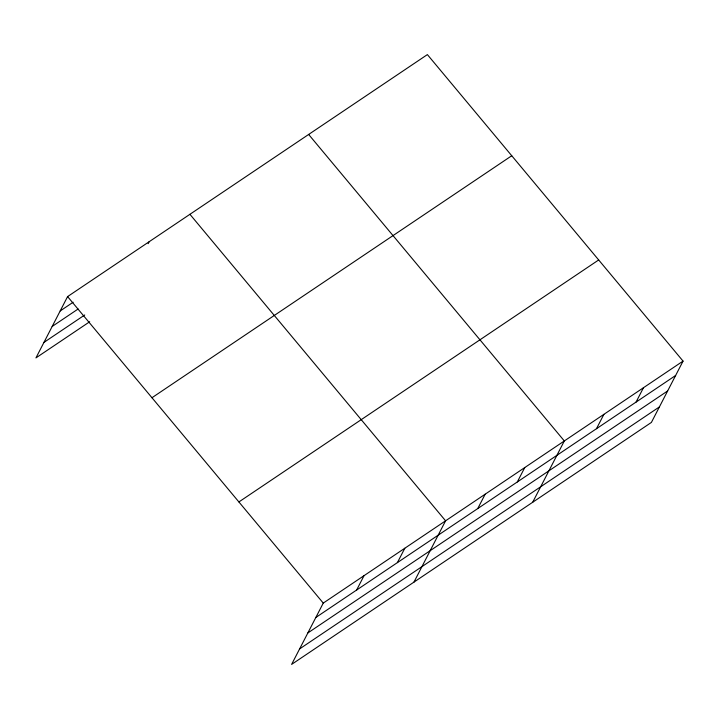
<?xml version="1.0" encoding="UTF-8"?>
<svg xmlns="http://www.w3.org/2000/svg" width="719" height="719" viewBox="0 0 719 719"><rect width="100%" height="100%" fill="white"/><g stroke="black" fill="none" stroke-linecap="round" stroke-linejoin="round"><path stroke-width="1.08" d="M683.05 361.1L323.262 603.088L291.617 664.401L651.405 422.413L683.05 361.1L427.383 54.599L67.595 296.588L35.95 357.9L89.695 321.752M148.159 243.651L149.148 241.737M356.624 590.038L364.039 575.658M397.4 562.618L404.815 548.238M413.946 582.129L445.591 520.808L189.924 214.307M477.749 508.567L485.172 494.196M517.321 481.955L524.744 467.575M532.671 502.275L564.325 440.954L308.649 134.453M596.473 428.713L603.897 414.342M636.054 402.092L643.478 387.721M60.18 310.959L73.149 302.232M52.181 326.453L78.128 308.999M43.949 342.406L84.716 314.985M151.97 397.733L511.748 155.744M238.897 501.943L598.675 259.954M315.848 617.468L675.626 375.48M307.849 632.954L667.636 390.965M299.616 648.915L659.395 406.927M67.595 296.588L323.262 603.088"/></g></svg>
